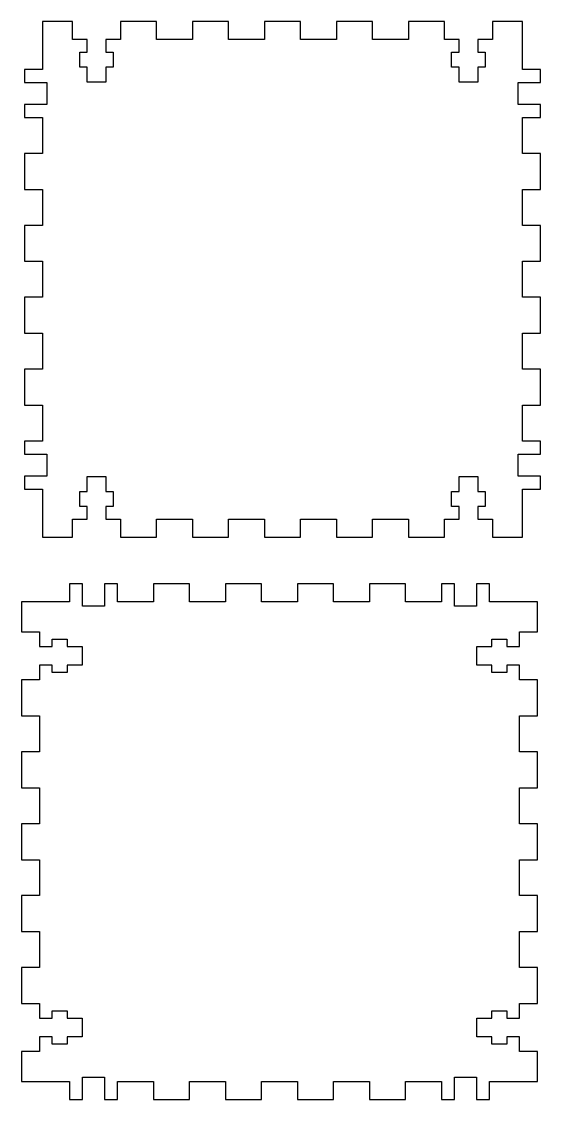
# Model space of a CAD drawing. Header units: centimetres. Extents: x -8.5 to 10.2, y -14 to 13.6.
# Drawn here: x -8.46 to 0.19, y -14.01 to 3.97 of the extents above; entities that cross this region are included whole.
import ezdxf

# ---------------------------------------------------------------- set-up
doc = ezdxf.new("R2010")
doc.units = ezdxf.units.CM
doc.header["$MEASUREMENT"] = 0
doc.layers.add('layer 1', color=7, linetype='Continuous')

msp = doc.modelspace()

# ---------------------------------------------------------------- linework, layer by layer
at = {"layer": 'layer 1', "color": 7, "lineweight": 25}
for points in [[(-8.1124, 3.97471), (-8.1124, 3.97471), (-7.6124, 3.97471), (-7.6124, 3.97471), (-7.6124, 3.97471), (-7.6124, 3.97471), (-7.6124, 3.67471), (-7.6124, 3.67471), (-7.6124, 3.67471), (-7.6124, 3.67471), (-7.3674, 3.67471), (-7.3674, 3.67471), (-7.3674, 3.67471), (-7.3674, 3.67471), (-7.3674, 3.46471), (-7.3674, 3.46471), (-7.3674, 3.46471), (-7.3674, 3.46471), (-7.4924, 3.46471), (-7.4924, 3.46471), (-7.4924, 3.46471), (-7.4924, 3.46471), (-7.4924, 3.21471), (-7.4924, 3.21471), (-7.4924, 3.21471), (-7.4924, 3.21471), (-7.3674, 3.21471), (-7.3674, 3.21471), (-7.3674, 3.21471), (-7.3674, 3.21471), (-7.3674, 2.96471), (-7.3674, 2.96471), (-7.3674, 2.96471), (-7.3674, 2.96471), (-7.0574, 2.96471), (-7.0574, 2.96471), (-7.0574, 2.96471), (-7.0574, 2.96471), (-7.0574, 3.21471), (-7.0574, 3.21471), (-7.0574, 3.21471), (-7.0574, 3.21471), (-6.9324, 3.21471), (-6.9324, 3.21471), (-6.9324, 3.21471), (-6.9324, 3.21471), (-6.9324, 3.46471), (-6.9324, 3.46471), (-6.9324, 3.46471), (-6.9324, 3.46471), (-7.0574, 3.46471), (-7.0574, 3.46471), (-7.0574, 3.46471), (-7.0574, 3.46471), (-7.0574, 3.67471), (-7.0574, 3.67471), (-7.0574, 3.67471), (-7.0574, 3.67471), (-6.8124, 3.67471), (-6.8124, 3.67471), (-6.8124, 3.67471), (-6.8124, 3.67471), (-6.8124, 3.97471), (-6.8124, 3.97471), (-6.8124, 3.97471), (-6.8124, 3.97471), (-6.2124, 3.97471), (-6.2124, 3.97471), (-6.2124, 3.97471), (-6.2124, 3.97471), (-6.2124, 3.67471), (-6.2124, 3.67471), (-6.2124, 3.67471), (-6.2124, 3.67471), (-5.6124, 3.67471), (-5.6124, 3.67471), (-5.6124, 3.67471), (-5.6124, 3.67471), (-5.6124, 3.97471), (-5.6124, 3.97471), (-5.6124, 3.97471), (-5.6124, 3.97471), (-5.0124, 3.97471), (-5.0124, 3.97471), (-5.0124, 3.97471), (-5.0124, 3.97471), (-5.0124, 3.67471), (-5.0124, 3.67471), (-5.0124, 3.67471), (-5.0124, 3.67471), (-4.4124, 3.67471), (-4.4124, 3.67471), (-4.4124, 3.67471), (-4.4124, 3.67471), (-4.4124, 3.97471), (-4.4124, 3.97471), (-4.4124, 3.97471), (-4.4124, 3.97471), (-3.8124, 3.97471), (-3.8124, 3.97471), (-3.8124, 3.97471), (-3.8124, 3.97471), (-3.8124, 3.67471), (-3.8124, 3.67471), (-3.8124, 3.67471), (-3.8124, 3.67471), (-3.2124, 3.67471), (-3.2124, 3.67471), (-3.2124, 3.67471), (-3.2124, 3.67471), (-3.2124, 3.97471), (-3.2124, 3.97471), (-3.2124, 3.97471), (-3.2124, 3.97471), (-2.6124, 3.97471), (-2.6124, 3.97471), (-2.6124, 3.97471), (-2.6124, 3.97471), (-2.6124, 3.67471), (-2.6124, 3.67471), (-2.6124, 3.67471), (-2.6124, 3.67471), (-2.0124, 3.67471), (-2.0124, 3.67471), (-2.0124, 3.67471), (-2.0124, 3.67471), (-2.0124, 3.97471), (-2.0124, 3.97471), (-2.0124, 3.97471), (-2.0124, 3.97471), (-1.4124, 3.97471), (-1.4124, 3.97471), (-1.4124, 3.97471), (-1.4124, 3.97471), (-1.4124, 3.67471), (-1.4124, 3.67471), (-1.4124, 3.67471), (-1.4124, 3.67471), (-1.1674, 3.67471), (-1.1674, 3.67471), (-1.1674, 3.67471), (-1.1674, 3.67471), (-1.1674, 3.46471), (-1.1674, 3.46471), (-1.1674, 3.46471), (-1.1674, 3.46471), (-1.2924, 3.46471), (-1.2924, 3.46471), (-1.2924, 3.46471), (-1.2924, 3.46471), (-1.2924, 3.21471), (-1.2924, 3.21471), (-1.2924, 3.21471), (-1.2924, 3.21471), (-1.1674, 3.21471), (-1.1674, 3.21471), (-1.1674, 3.21471), (-1.1674, 3.21471), (-1.1674, 2.96471), (-1.1674, 2.96471), (-1.1674, 2.96471), (-1.1674, 2.96471), (-0.8574, 2.96471), (-0.8574, 2.96471), (-0.8574, 2.96471), (-0.8574, 2.96471), (-0.8574, 3.21471), (-0.8574, 3.21471), (-0.8574, 3.21471), (-0.8574, 3.21471), (-0.7324, 3.21471), (-0.7324, 3.21471), (-0.7324, 3.21471), (-0.7324, 3.21471), (-0.7324, 3.46471), (-0.7324, 3.46471), (-0.7324, 3.46471), (-0.7324, 3.46471), (-0.8574, 3.46471), (-0.8574, 3.46471), (-0.8574, 3.46471), (-0.8574, 3.46471), (-0.8574, 3.67471), (-0.8574, 3.67471), (-0.8574, 3.67471), (-0.8574, 3.67471), (-0.6124, 3.67471), (-0.6124, 3.67471), (-0.6124, 3.67471), (-0.6124, 3.67471), (-0.6124, 3.97471), (-0.6124, 3.97471), (-0.6124, 3.97471), (-0.6124, 3.97471), (-0.1124, 3.97471), (-0.1124, 3.97471), (-0.1124, 3.97471), (-0.1124, 3.97471), (-0.1124, 3.17471), (-0.1124, 3.17471), (-0.1124, 3.17471), (-0.1124, 3.17471), (0.1876, 3.17471), (0.1876, 3.17471), (0.1876, 3.17471), (0.1876, 3.17471), (0.1876, 2.95971), (0.1876, 2.95971), (0.1876, 2.95971), (0.1876, 2.95971), (-0.1824, 2.95971), (-0.1824, 2.95971), (-0.1824, 2.95971), (-0.1824, 2.95971), (-0.1824, 2.58971), (-0.1824, 2.58971), (-0.1824, 2.58971), (-0.1824, 2.58971), (0.1876, 2.58971), (0.1876, 2.58971), (0.1876, 2.58971), (0.1876, 2.58971), (0.1876, 2.37471), (0.1876, 2.37471), (0.1876, 2.37471), (0.1876, 2.37471), (-0.1124, 2.37471), (-0.1124, 2.37471), (-0.1124, 2.37471), (-0.1124, 2.37471), (-0.1124, 1.77471), (-0.1124, 1.77471), (-0.1124, 1.77471), (-0.1124, 1.77471), (0.1876, 1.77471), (0.1876, 1.77471), (0.1876, 1.77471), (0.1876, 1.77471), (0.1876, 1.17471), (0.1876, 1.17471), (0.1876, 1.17471), (0.1876, 1.17471), (-0.1124, 1.17471), (-0.1124, 1.17471), (-0.1124, 1.17471), (-0.1124, 1.17471), (-0.1124, 0.57471), (-0.1124, 0.57471), (-0.1124, 0.57471), (-0.1124, 0.57471), (0.1876, 0.57471), (0.1876, 0.57471), (0.1876, 0.57471), (0.1876, 0.57471), (0.1876, -0.02529), (0.1876, -0.02529), (0.1876, -0.02529), (0.1876, -0.02529), (-0.1124, -0.02529), (-0.1124, -0.02529), (-0.1124, -0.02529), (-0.1124, -0.02529), (-0.1124, -0.62529), (-0.1124, -0.62529), (-0.1124, -0.62529), (-0.1124, -0.62529), (0.1876, -0.62529), (0.1876, -0.62529), (0.1876, -0.62529), (0.1876, -0.62529), (0.1876, -1.22529), (0.1876, -1.22529), (0.1876, -1.22529), (0.1876, -1.22529), (-0.1124, -1.22529), (-0.1124, -1.22529), (-0.1124, -1.22529), (-0.1124, -1.22529), (-0.1124, -1.82529), (-0.1124, -1.82529), (-0.1124, -1.82529), (-0.1124, -1.82529), (0.1876, -1.82529), (0.1876, -1.82529), (0.1876, -1.82529), (0.1876, -1.82529), (0.1876, -2.42529), (0.1876, -2.42529), (0.1876, -2.42529), (0.1876, -2.42529), (-0.1124, -2.42529), (-0.1124, -2.42529), (-0.1124, -2.42529), (-0.1124, -2.42529), (-0.1124, -3.02529), (-0.1124, -3.02529), (-0.1124, -3.02529), (-0.1124, -3.02529), (0.1876, -3.02529), (0.1876, -3.02529), (0.1876, -3.02529), (0.1876, -3.02529), (0.1876, -3.24029), (0.1876, -3.24029), (0.1876, -3.24029), (0.1876, -3.24029), (-0.1824, -3.24029), (-0.1824, -3.24029), (-0.1824, -3.24029), (-0.1824, -3.24029), (-0.1824, -3.61029), (-0.1824, -3.61029), (-0.1824, -3.61029), (-0.1824, -3.61029), (0.1876, -3.61029), (0.1876, -3.61029), (0.1876, -3.61029), (0.1876, -3.61029), (0.1876, -3.82529), (0.1876, -3.82529), (0.1876, -3.82529), (0.1876, -3.82529), (-0.1124, -3.82529), (-0.1124, -3.82529), (-0.1124, -3.82529), (-0.1124, -3.82529), (-0.1124, -4.62529), (-0.1124, -4.62529), (-0.1124, -4.62529), (-0.1124, -4.62529), (-0.6124, -4.62529), (-0.6124, -4.62529), (-0.6124, -4.62529), (-0.6124, -4.62529), (-0.6124, -4.32529), (-0.6124, -4.32529), (-0.6124, -4.32529), (-0.6124, -4.32529), (-0.8574, -4.32529), (-0.8574, -4.32529), (-0.8574, -4.32529), (-0.8574, -4.32529), (-0.8574, -4.11529), (-0.8574, -4.11529), (-0.8574, -4.11529), (-0.8574, -4.11529), (-0.7324, -4.11529), (-0.7324, -4.11529), (-0.7324, -4.11529), (-0.7324, -4.11529), (-0.7324, -3.86529), (-0.7324, -3.86529), (-0.7324, -3.86529), (-0.7324, -3.86529), (-0.8574, -3.86529), (-0.8574, -3.86529), (-0.8574, -3.86529), (-0.8574, -3.86529), (-0.8574, -3.61529), (-0.8574, -3.61529), (-0.8574, -3.61529), (-0.8574, -3.61529), (-1.1674, -3.61529), (-1.1674, -3.61529), (-1.1674, -3.61529), (-1.1674, -3.61529), (-1.1674, -3.86529), (-1.1674, -3.86529), (-1.1674, -3.86529), (-1.1674, -3.86529), (-1.2924, -3.86529), (-1.2924, -3.86529), (-1.2924, -3.86529), (-1.2924, -3.86529), (-1.2924, -4.11529), (-1.2924, -4.11529), (-1.2924, -4.11529), (-1.2924, -4.11529), (-1.1674, -4.11529), (-1.1674, -4.11529), (-1.1674, -4.11529), (-1.1674, -4.11529), (-1.1674, -4.32529), (-1.1674, -4.32529), (-1.1674, -4.32529), (-1.1674, -4.32529), (-1.4124, -4.32529), (-1.4124, -4.32529), (-1.4124, -4.32529), (-1.4124, -4.32529), (-1.4124, -4.62529), (-1.4124, -4.62529), (-1.4124, -4.62529), (-1.4124, -4.62529), (-2.0124, -4.62529), (-2.0124, -4.62529), (-2.0124, -4.62529), (-2.0124, -4.62529), (-2.0124, -4.32529), (-2.0124, -4.32529), (-2.0124, -4.32529), (-2.0124, -4.32529), (-2.6124, -4.32529), (-2.6124, -4.32529), (-2.6124, -4.32529), (-2.6124, -4.32529), (-2.6124, -4.62529), (-2.6124, -4.62529), (-2.6124, -4.62529), (-2.6124, -4.62529), (-3.2124, -4.62529), (-3.2124, -4.62529), (-3.2124, -4.62529), (-3.2124, -4.62529), (-3.2124, -4.32529), (-3.2124, -4.32529), (-3.2124, -4.32529), (-3.2124, -4.32529), (-3.8124, -4.32529), (-3.8124, -4.32529), (-3.8124, -4.32529), (-3.8124, -4.32529), (-3.8124, -4.62529), (-3.8124, -4.62529), (-3.8124, -4.62529), (-3.8124, -4.62529), (-4.4124, -4.62529), (-4.4124, -4.62529), (-4.4124, -4.62529), (-4.4124, -4.62529), (-4.4124, -4.32529), (-4.4124, -4.32529), (-4.4124, -4.32529), (-4.4124, -4.32529), (-5.0124, -4.32529), (-5.0124, -4.32529), (-5.0124, -4.32529), (-5.0124, -4.32529), (-5.0124, -4.62529), (-5.0124, -4.62529), (-5.0124, -4.62529), (-5.0124, -4.62529), (-5.6124, -4.62529), (-5.6124, -4.62529), (-5.6124, -4.62529), (-5.6124, -4.62529), (-5.6124, -4.32529), (-5.6124, -4.32529), (-5.6124, -4.32529), (-5.6124, -4.32529), (-6.2124, -4.32529), (-6.2124, -4.32529), (-6.2124, -4.32529), (-6.2124, -4.32529), (-6.2124, -4.62529), (-6.2124, -4.62529), (-6.2124, -4.62529), (-6.2124, -4.62529), (-6.8124, -4.62529), (-6.8124, -4.62529), (-6.8124, -4.62529), (-6.8124, -4.62529), (-6.8124, -4.32529), (-6.8124, -4.32529), (-6.8124, -4.32529), (-6.8124, -4.32529), (-7.0574, -4.32529), (-7.0574, -4.32529), (-7.0574, -4.32529), (-7.0574, -4.32529), (-7.0574, -4.11529), (-7.0574, -4.11529), (-7.0574, -4.11529), (-7.0574, -4.11529), (-6.9324, -4.11529), (-6.9324, -4.11529), (-6.9324, -4.11529), (-6.9324, -4.11529), (-6.9324, -3.86529), (-6.9324, -3.86529), (-6.9324, -3.86529), (-6.9324, -3.86529), (-7.0574, -3.86529), (-7.0574, -3.86529), (-7.0574, -3.86529), (-7.0574, -3.86529), (-7.0574, -3.61529), (-7.0574, -3.61529), (-7.0574, -3.61529), (-7.0574, -3.61529), (-7.3674, -3.61529), (-7.3674, -3.61529), (-7.3674, -3.61529), (-7.3674, -3.61529), (-7.3674, -3.86529), (-7.3674, -3.86529), (-7.3674, -3.86529), (-7.3674, -3.86529), (-7.4924, -3.86529), (-7.4924, -3.86529), (-7.4924, -3.86529), (-7.4924, -3.86529), (-7.4924, -4.11529), (-7.4924, -4.11529), (-7.4924, -4.11529), (-7.4924, -4.11529), (-7.3674, -4.11529), (-7.3674, -4.11529), (-7.3674, -4.11529), (-7.3674, -4.11529), (-7.3674, -4.32529), (-7.3674, -4.32529), (-7.3674, -4.32529), (-7.3674, -4.32529), (-7.6124, -4.32529), (-7.6124, -4.32529), (-7.6124, -4.32529), (-7.6124, -4.32529), (-7.6124, -4.62529), (-7.6124, -4.62529), (-7.6124, -4.62529), (-7.6124, -4.62529), (-8.1124, -4.62529), (-8.1124, -4.62529), (-8.1124, -4.62529), (-8.1124, -4.62529), (-8.1124, -3.82529), (-8.1124, -3.82529), (-8.1124, -3.82529), (-8.1124, -3.82529), (-8.4124, -3.82529), (-8.4124, -3.82529), (-8.4124, -3.82529), (-8.4124, -3.82529), (-8.4124, -3.61029), (-8.4124, -3.61029), (-8.4124, -3.61029), (-8.4124, -3.61029), (-8.0424, -3.61029), (-8.0424, -3.61029), (-8.0424, -3.61029), (-8.0424, -3.61029), (-8.0424, -3.24029), (-8.0424, -3.24029), (-8.0424, -3.24029), (-8.0424, -3.24029), (-8.4124, -3.24029), (-8.4124, -3.24029), (-8.4124, -3.24029), (-8.4124, -3.24029), (-8.4124, -3.02529), (-8.4124, -3.02529), (-8.4124, -3.02529), (-8.4124, -3.02529), (-8.1124, -3.02529), (-8.1124, -3.02529), (-8.1124, -3.02529), (-8.1124, -3.02529), (-8.1124, -2.42529), (-8.1124, -2.42529), (-8.1124, -2.42529), (-8.1124, -2.42529), (-8.4124, -2.42529), (-8.4124, -2.42529), (-8.4124, -2.42529), (-8.4124, -2.42529), (-8.4124, -1.82529), (-8.4124, -1.82529), (-8.4124, -1.82529), (-8.4124, -1.82529), (-8.1124, -1.82529), (-8.1124, -1.82529), (-8.1124, -1.82529), (-8.1124, -1.82529), (-8.1124, -1.22529), (-8.1124, -1.22529), (-8.1124, -1.22529), (-8.1124, -1.22529), (-8.4124, -1.22529), (-8.4124, -1.22529), (-8.4124, -1.22529), (-8.4124, -1.22529), (-8.4124, -0.62529), (-8.4124, -0.62529), (-8.4124, -0.62529), (-8.4124, -0.62529), (-8.1124, -0.62529), (-8.1124, -0.62529), (-8.1124, -0.62529), (-8.1124, -0.62529), (-8.1124, -0.02529), (-8.1124, -0.02529), (-8.1124, -0.02529), (-8.1124, -0.02529), (-8.4124, -0.02529), (-8.4124, -0.02529), (-8.4124, -0.02529), (-8.4124, -0.02529), (-8.4124, 0.57471), (-8.4124, 0.57471), (-8.4124, 0.57471), (-8.4124, 0.57471), (-8.1124, 0.57471), (-8.1124, 0.57471), (-8.1124, 0.57471), (-8.1124, 0.57471), (-8.1124, 1.17471), (-8.1124, 1.17471), (-8.1124, 1.17471), (-8.1124, 1.17471), (-8.4124, 1.17471), (-8.4124, 1.17471), (-8.4124, 1.17471), (-8.4124, 1.17471), (-8.4124, 1.77471), (-8.4124, 1.77471), (-8.4124, 1.77471), (-8.4124, 1.77471), (-8.1124, 1.77471), (-8.1124, 1.77471), (-8.1124, 1.77471), (-8.1124, 1.77471), (-8.1124, 2.37471), (-8.1124, 2.37471), (-8.1124, 2.37471), (-8.1124, 2.37471), (-8.4124, 2.37471), (-8.4124, 2.37471), (-8.4124, 2.37471), (-8.4124, 2.37471), (-8.4124, 2.58971), (-8.4124, 2.58971), (-8.4124, 2.58971), (-8.4124, 2.58971), (-8.0424, 2.58971), (-8.0424, 2.58971), (-8.0424, 2.58971), (-8.0424, 2.58971), (-8.0424, 2.95971), (-8.0424, 2.95971), (-8.0424, 2.95971), (-8.0424, 2.95971), (-8.4124, 2.95971), (-8.4124, 2.95971), (-8.4124, 2.95971), (-8.4124, 2.95971), (-8.4124, 3.17471), (-8.4124, 3.17471), (-8.4124, 3.17471), (-8.4124, 3.17471), (-8.1124, 3.17471), (-8.1124, 3.17471), (-8.1124, 3.17471), (-8.1124, 3.17471), (-8.1124, 3.97471), (-8.1124, 3.97471)], [(-8.4615, -5.7069), (-8.4615, -5.7069), (-7.6615, -5.7069), (-7.6615, -5.7069), (-7.6615, -5.7069), (-7.6615, -5.7069), (-7.6615, -5.4069), (-7.6615, -5.4069), (-7.6615, -5.4069), (-7.6615, -5.4069), (-7.4465, -5.4069), (-7.4465, -5.4069), (-7.4465, -5.4069), (-7.4465, -5.4069), (-7.4465, -5.7769), (-7.4465, -5.7769), (-7.4465, -5.7769), (-7.4465, -5.7769), (-7.0765, -5.7769), (-7.0765, -5.7769), (-7.0765, -5.7769), (-7.0765, -5.7769), (-7.0765, -5.4069), (-7.0765, -5.4069), (-7.0765, -5.4069), (-7.0765, -5.4069), (-6.8615, -5.4069), (-6.8615, -5.4069), (-6.8615, -5.4069), (-6.8615, -5.4069), (-6.8615, -5.7069), (-6.8615, -5.7069), (-6.8615, -5.7069), (-6.8615, -5.7069), (-6.2615, -5.7069), (-6.2615, -5.7069), (-6.2615, -5.7069), (-6.2615, -5.7069), (-6.2615, -5.4069), (-6.2615, -5.4069), (-6.2615, -5.4069), (-6.2615, -5.4069), (-5.6615, -5.4069), (-5.6615, -5.4069), (-5.6615, -5.4069), (-5.6615, -5.4069), (-5.6615, -5.7069), (-5.6615, -5.7069), (-5.6615, -5.7069), (-5.6615, -5.7069), (-5.0615, -5.7069), (-5.0615, -5.7069), (-5.0615, -5.7069), (-5.0615, -5.7069), (-5.0615, -5.4069), (-5.0615, -5.4069), (-5.0615, -5.4069), (-5.0615, -5.4069), (-4.4615, -5.4069), (-4.4615, -5.4069), (-4.4615, -5.4069), (-4.4615, -5.4069), (-4.4615, -5.7069), (-4.4615, -5.7069), (-4.4615, -5.7069), (-4.4615, -5.7069), (-3.8615, -5.7069), (-3.8615, -5.7069), (-3.8615, -5.7069), (-3.8615, -5.7069), (-3.8615, -5.4069), (-3.8615, -5.4069), (-3.8615, -5.4069), (-3.8615, -5.4069), (-3.2615, -5.4069), (-3.2615, -5.4069), (-3.2615, -5.4069), (-3.2615, -5.4069), (-3.2615, -5.7069), (-3.2615, -5.7069), (-3.2615, -5.7069), (-3.2615, -5.7069), (-2.6615, -5.7069), (-2.6615, -5.7069), (-2.6615, -5.7069), (-2.6615, -5.7069), (-2.6615, -5.4069), (-2.6615, -5.4069), (-2.6615, -5.4069), (-2.6615, -5.4069), (-2.0615, -5.4069), (-2.0615, -5.4069), (-2.0615, -5.4069), (-2.0615, -5.4069), (-2.0615, -5.7069), (-2.0615, -5.7069), (-2.0615, -5.7069), (-2.0615, -5.7069), (-1.4615, -5.7069), (-1.4615, -5.7069), (-1.4615, -5.7069), (-1.4615, -5.7069), (-1.4615, -5.4069), (-1.4615, -5.4069), (-1.4615, -5.4069), (-1.4615, -5.4069), (-1.2465, -5.4069), (-1.2465, -5.4069), (-1.2465, -5.4069), (-1.2465, -5.4069), (-1.2465, -5.7769), (-1.2465, -5.7769), (-1.2465, -5.7769), (-1.2465, -5.7769), (-0.8765, -5.7769), (-0.8765, -5.7769), (-0.8765, -5.7769), (-0.8765, -5.7769), (-0.8765, -5.4069), (-0.8765, -5.4069), (-0.8765, -5.4069), (-0.8765, -5.4069), (-0.6615, -5.4069), (-0.6615, -5.4069), (-0.6615, -5.4069), (-0.6615, -5.4069), (-0.6615, -5.7069), (-0.6615, -5.7069), (-0.6615, -5.7069), (-0.6615, -5.7069), (0.1385, -5.7069), (0.1385, -5.7069), (0.1385, -5.7069), (0.1385, -5.7069), (0.1385, -6.2069), (0.1385, -6.2069), (0.1385, -6.2069), (0.1385, -6.2069), (-0.1615, -6.2069), (-0.1615, -6.2069), (-0.1615, -6.2069), (-0.1615, -6.2069), (-0.1615, -6.4519), (-0.1615, -6.4519), (-0.1615, -6.4519), (-0.1615, -6.4519), (-0.3715, -6.4519), (-0.3715, -6.4519), (-0.3715, -6.4519), (-0.3715, -6.4519), (-0.3715, -6.3269), (-0.3715, -6.3269), (-0.3715, -6.3269), (-0.3715, -6.3269), (-0.6215, -6.3269), (-0.6215, -6.3269), (-0.6215, -6.3269), (-0.6215, -6.3269), (-0.6215, -6.4519), (-0.6215, -6.4519), (-0.6215, -6.4519), (-0.6215, -6.4519), (-0.8715, -6.4519), (-0.8715, -6.4519), (-0.8715, -6.4519), (-0.8715, -6.4519), (-0.8715, -6.7619), (-0.8715, -6.7619), (-0.8715, -6.7619), (-0.8715, -6.7619), (-0.6215, -6.7619), (-0.6215, -6.7619), (-0.6215, -6.7619), (-0.6215, -6.7619), (-0.6215, -6.8869), (-0.6215, -6.8869), (-0.6215, -6.8869), (-0.6215, -6.8869), (-0.3715, -6.8869), (-0.3715, -6.8869), (-0.3715, -6.8869), (-0.3715, -6.8869), (-0.3715, -6.7619), (-0.3715, -6.7619), (-0.3715, -6.7619), (-0.3715, -6.7619), (-0.1615, -6.7619), (-0.1615, -6.7619), (-0.1615, -6.7619), (-0.1615, -6.7619), (-0.1615, -7.0069), (-0.1615, -7.0069), (-0.1615, -7.0069), (-0.1615, -7.0069), (0.1385, -7.0069), (0.1385, -7.0069), (0.1385, -7.0069), (0.1385, -7.0069), (0.1385, -7.6069), (0.1385, -7.6069), (0.1385, -7.6069), (0.1385, -7.6069), (-0.1615, -7.6069), (-0.1615, -7.6069), (-0.1615, -7.6069), (-0.1615, -7.6069), (-0.1615, -8.2069), (-0.1615, -8.2069), (-0.1615, -8.2069), (-0.1615, -8.2069), (0.1385, -8.2069), (0.1385, -8.2069), (0.1385, -8.2069), (0.1385, -8.2069), (0.1385, -8.8069), (0.1385, -8.8069), (0.1385, -8.8069), (0.1385, -8.8069), (-0.1615, -8.8069), (-0.1615, -8.8069), (-0.1615, -8.8069), (-0.1615, -8.8069), (-0.1615, -9.4069), (-0.1615, -9.4069), (-0.1615, -9.4069), (-0.1615, -9.4069), (0.1385, -9.4069), (0.1385, -9.4069), (0.1385, -9.4069), (0.1385, -9.4069), (0.1385, -10.0069), (0.1385, -10.0069), (0.1385, -10.0069), (0.1385, -10.0069), (-0.1615, -10.0069), (-0.1615, -10.0069), (-0.1615, -10.0069), (-0.1615, -10.0069), (-0.1615, -10.6069), (-0.1615, -10.6069), (-0.1615, -10.6069), (-0.1615, -10.6069), (0.1385, -10.6069), (0.1385, -10.6069), (0.1385, -10.6069), (0.1385, -10.6069), (0.1385, -11.2069), (0.1385, -11.2069), (0.1385, -11.2069), (0.1385, -11.2069), (-0.1615, -11.2069), (-0.1615, -11.2069), (-0.1615, -11.2069), (-0.1615, -11.2069), (-0.1615, -11.8069), (-0.1615, -11.8069), (-0.1615, -11.8069), (-0.1615, -11.8069), (0.1385, -11.8069), (0.1385, -11.8069), (0.1385, -11.8069), (0.1385, -11.8069), (0.1385, -12.4069), (0.1385, -12.4069), (0.1385, -12.4069), (0.1385, -12.4069), (-0.1615, -12.4069), (-0.1615, -12.4069), (-0.1615, -12.4069), (-0.1615, -12.4069), (-0.1615, -12.6519), (-0.1615, -12.6519), (-0.1615, -12.6519), (-0.1615, -12.6519), (-0.3715, -12.6519), (-0.3715, -12.6519), (-0.3715, -12.6519), (-0.3715, -12.6519), (-0.3715, -12.5269), (-0.3715, -12.5269), (-0.3715, -12.5269), (-0.3715, -12.5269), (-0.6215, -12.5269), (-0.6215, -12.5269), (-0.6215, -12.5269), (-0.6215, -12.5269), (-0.6215, -12.6519), (-0.6215, -12.6519), (-0.6215, -12.6519), (-0.6215, -12.6519), (-0.8715, -12.6519), (-0.8715, -12.6519), (-0.8715, -12.6519), (-0.8715, -12.6519), (-0.8715, -12.9619), (-0.8715, -12.9619), (-0.8715, -12.9619), (-0.8715, -12.9619), (-0.6215, -12.9619), (-0.6215, -12.9619), (-0.6215, -12.9619), (-0.6215, -12.9619), (-0.6215, -13.0869), (-0.6215, -13.0869), (-0.6215, -13.0869), (-0.6215, -13.0869), (-0.3715, -13.0869), (-0.3715, -13.0869), (-0.3715, -13.0869), (-0.3715, -13.0869), (-0.3715, -12.9619), (-0.3715, -12.9619), (-0.3715, -12.9619), (-0.3715, -12.9619), (-0.1615, -12.9619), (-0.1615, -12.9619), (-0.1615, -12.9619), (-0.1615, -12.9619), (-0.1615, -13.2069), (-0.1615, -13.2069), (-0.1615, -13.2069), (-0.1615, -13.2069), (0.1385, -13.2069), (0.1385, -13.2069), (0.1385, -13.2069), (0.1385, -13.2069), (0.1385, -13.7069), (0.1385, -13.7069), (0.1385, -13.7069), (0.1385, -13.7069), (-0.6615, -13.7069), (-0.6615, -13.7069), (-0.6615, -13.7069), (-0.6615, -13.7069), (-0.6615, -14.0069), (-0.6615, -14.0069), (-0.6615, -14.0069), (-0.6615, -14.0069), (-0.8765, -14.0069), (-0.8765, -14.0069), (-0.8765, -14.0069), (-0.8765, -14.0069), (-0.8765, -13.6369), (-0.8765, -13.6369), (-0.8765, -13.6369), (-0.8765, -13.6369), (-1.2465, -13.6369), (-1.2465, -13.6369), (-1.2465, -13.6369), (-1.2465, -13.6369), (-1.2465, -14.0069), (-1.2465, -14.0069), (-1.2465, -14.0069), (-1.2465, -14.0069), (-1.4615, -14.0069), (-1.4615, -14.0069), (-1.4615, -14.0069), (-1.4615, -14.0069), (-1.4615, -13.7069), (-1.4615, -13.7069), (-1.4615, -13.7069), (-1.4615, -13.7069), (-2.0615, -13.7069), (-2.0615, -13.7069), (-2.0615, -13.7069), (-2.0615, -13.7069), (-2.0615, -14.0069), (-2.0615, -14.0069), (-2.0615, -14.0069), (-2.0615, -14.0069), (-2.6615, -14.0069), (-2.6615, -14.0069), (-2.6615, -14.0069), (-2.6615, -14.0069), (-2.6615, -13.7069), (-2.6615, -13.7069), (-2.6615, -13.7069), (-2.6615, -13.7069), (-3.2615, -13.7069), (-3.2615, -13.7069), (-3.2615, -13.7069), (-3.2615, -13.7069), (-3.2615, -14.0069), (-3.2615, -14.0069), (-3.2615, -14.0069), (-3.2615, -14.0069), (-3.8615, -14.0069), (-3.8615, -14.0069), (-3.8615, -14.0069), (-3.8615, -14.0069), (-3.8615, -13.7069), (-3.8615, -13.7069), (-3.8615, -13.7069), (-3.8615, -13.7069), (-4.4615, -13.7069), (-4.4615, -13.7069), (-4.4615, -13.7069), (-4.4615, -13.7069), (-4.4615, -14.0069), (-4.4615, -14.0069), (-4.4615, -14.0069), (-4.4615, -14.0069), (-5.0615, -14.0069), (-5.0615, -14.0069), (-5.0615, -14.0069), (-5.0615, -14.0069), (-5.0615, -13.7069), (-5.0615, -13.7069), (-5.0615, -13.7069), (-5.0615, -13.7069), (-5.6615, -13.7069), (-5.6615, -13.7069), (-5.6615, -13.7069), (-5.6615, -13.7069), (-5.6615, -14.0069), (-5.6615, -14.0069), (-5.6615, -14.0069), (-5.6615, -14.0069), (-6.2615, -14.0069), (-6.2615, -14.0069), (-6.2615, -14.0069), (-6.2615, -14.0069), (-6.2615, -13.7069), (-6.2615, -13.7069), (-6.2615, -13.7069), (-6.2615, -13.7069), (-6.8615, -13.7069), (-6.8615, -13.7069), (-6.8615, -13.7069), (-6.8615, -13.7069), (-6.8615, -14.0069), (-6.8615, -14.0069), (-6.8615, -14.0069), (-6.8615, -14.0069), (-7.0765, -14.0069), (-7.0765, -14.0069), (-7.0765, -14.0069), (-7.0765, -14.0069), (-7.0765, -13.6369), (-7.0765, -13.6369), (-7.0765, -13.6369), (-7.0765, -13.6369), (-7.4465, -13.6369), (-7.4465, -13.6369), (-7.4465, -13.6369), (-7.4465, -13.6369), (-7.4465, -14.0069), (-7.4465, -14.0069), (-7.4465, -14.0069), (-7.4465, -14.0069), (-7.6615, -14.0069), (-7.6615, -14.0069), (-7.6615, -14.0069), (-7.6615, -14.0069), (-7.6615, -13.7069), (-7.6615, -13.7069), (-7.6615, -13.7069), (-7.6615, -13.7069), (-8.4615, -13.7069), (-8.4615, -13.7069), (-8.4615, -13.7069), (-8.4615, -13.7069), (-8.4615, -13.2069), (-8.4615, -13.2069), (-8.4615, -13.2069), (-8.4615, -13.2069), (-8.1615, -13.2069), (-8.1615, -13.2069), (-8.1615, -13.2069), (-8.1615, -13.2069), (-8.1615, -12.9619), (-8.1615, -12.9619), (-8.1615, -12.9619), (-8.1615, -12.9619), (-7.9515, -12.9619), (-7.9515, -12.9619), (-7.9515, -12.9619), (-7.9515, -12.9619), (-7.9515, -13.0869), (-7.9515, -13.0869), (-7.9515, -13.0869), (-7.9515, -13.0869), (-7.7015, -13.0869), (-7.7015, -13.0869), (-7.7015, -13.0869), (-7.7015, -13.0869), (-7.7015, -12.9619), (-7.7015, -12.9619), (-7.7015, -12.9619), (-7.7015, -12.9619), (-7.4515, -12.9619), (-7.4515, -12.9619), (-7.4515, -12.9619), (-7.4515, -12.9619), (-7.4515, -12.6519), (-7.4515, -12.6519), (-7.4515, -12.6519), (-7.4515, -12.6519), (-7.7015, -12.6519), (-7.7015, -12.6519), (-7.7015, -12.6519), (-7.7015, -12.6519), (-7.7015, -12.5269), (-7.7015, -12.5269), (-7.7015, -12.5269), (-7.7015, -12.5269), (-7.9515, -12.5269), (-7.9515, -12.5269), (-7.9515, -12.5269), (-7.9515, -12.5269), (-7.9515, -12.6519), (-7.9515, -12.6519), (-7.9515, -12.6519), (-7.9515, -12.6519), (-8.1615, -12.6519), (-8.1615, -12.6519), (-8.1615, -12.6519), (-8.1615, -12.6519), (-8.1615, -12.4069), (-8.1615, -12.4069), (-8.1615, -12.4069), (-8.1615, -12.4069), (-8.4615, -12.4069), (-8.4615, -12.4069), (-8.4615, -12.4069), (-8.4615, -12.4069), (-8.4615, -11.8069), (-8.4615, -11.8069), (-8.4615, -11.8069), (-8.4615, -11.8069), (-8.1615, -11.8069), (-8.1615, -11.8069), (-8.1615, -11.8069), (-8.1615, -11.8069), (-8.1615, -11.2069), (-8.1615, -11.2069), (-8.1615, -11.2069), (-8.1615, -11.2069), (-8.4615, -11.2069), (-8.4615, -11.2069), (-8.4615, -11.2069), (-8.4615, -11.2069), (-8.4615, -10.6069), (-8.4615, -10.6069), (-8.4615, -10.6069), (-8.4615, -10.6069), (-8.1615, -10.6069), (-8.1615, -10.6069), (-8.1615, -10.6069), (-8.1615, -10.6069), (-8.1615, -10.0069), (-8.1615, -10.0069), (-8.1615, -10.0069), (-8.1615, -10.0069), (-8.4615, -10.0069), (-8.4615, -10.0069), (-8.4615, -10.0069), (-8.4615, -10.0069), (-8.4615, -9.4069), (-8.4615, -9.4069), (-8.4615, -9.4069), (-8.4615, -9.4069), (-8.1615, -9.4069), (-8.1615, -9.4069), (-8.1615, -9.4069), (-8.1615, -9.4069), (-8.1615, -8.8069), (-8.1615, -8.8069), (-8.1615, -8.8069), (-8.1615, -8.8069), (-8.4615, -8.8069), (-8.4615, -8.8069), (-8.4615, -8.8069), (-8.4615, -8.8069), (-8.4615, -8.2069), (-8.4615, -8.2069), (-8.4615, -8.2069), (-8.4615, -8.2069), (-8.1615, -8.2069), (-8.1615, -8.2069), (-8.1615, -8.2069), (-8.1615, -8.2069), (-8.1615, -7.6069), (-8.1615, -7.6069), (-8.1615, -7.6069), (-8.1615, -7.6069), (-8.4615, -7.6069), (-8.4615, -7.6069), (-8.4615, -7.6069), (-8.4615, -7.6069), (-8.4615, -7.0069), (-8.4615, -7.0069), (-8.4615, -7.0069), (-8.4615, -7.0069), (-8.1615, -7.0069), (-8.1615, -7.0069), (-8.1615, -7.0069), (-8.1615, -7.0069), (-8.1615, -6.7619), (-8.1615, -6.7619), (-8.1615, -6.7619), (-8.1615, -6.7619), (-7.9515, -6.7619), (-7.9515, -6.7619), (-7.9515, -6.7619), (-7.9515, -6.7619), (-7.9515, -6.8869), (-7.9515, -6.8869), (-7.9515, -6.8869), (-7.9515, -6.8869), (-7.7015, -6.8869), (-7.7015, -6.8869), (-7.7015, -6.8869), (-7.7015, -6.8869), (-7.7015, -6.7619), (-7.7015, -6.7619), (-7.7015, -6.7619), (-7.7015, -6.7619), (-7.4515, -6.7619), (-7.4515, -6.7619), (-7.4515, -6.7619), (-7.4515, -6.7619), (-7.4515, -6.4519), (-7.4515, -6.4519), (-7.4515, -6.4519), (-7.4515, -6.4519), (-7.7015, -6.4519), (-7.7015, -6.4519), (-7.7015, -6.4519), (-7.7015, -6.4519), (-7.7015, -6.3269), (-7.7015, -6.3269), (-7.7015, -6.3269), (-7.7015, -6.3269), (-7.9515, -6.3269), (-7.9515, -6.3269), (-7.9515, -6.3269), (-7.9515, -6.3269), (-7.9515, -6.4519), (-7.9515, -6.4519), (-7.9515, -6.4519), (-7.9515, -6.4519), (-8.1615, -6.4519), (-8.1615, -6.4519), (-8.1615, -6.4519), (-8.1615, -6.4519), (-8.1615, -6.2069), (-8.1615, -6.2069), (-8.1615, -6.2069), (-8.1615, -6.2069), (-8.4615, -6.2069), (-8.4615, -6.2069), (-8.4615, -6.2069), (-8.4615, -6.2069), (-8.4615, -5.7069), (-8.4615, -5.7069)]]:
    msp.add_open_spline(points, degree=3, knots=[0, 0, 0, 0, 0.00609756, 0.00609756, 0.00609756, 0.00609756, 0.01219512, 0.01219512, 0.01219512, 0.01219512, 0.01829268, 0.01829268, 0.01829268, 0.01829268, 0.02439024, 0.02439024, 0.02439024, 0.02439024, 0.0304878, 0.0304878, 0.0304878, 0.0304878, 0.03658537, 0.03658537, 0.03658537, 0.03658537, 0.04268293, 0.04268293, 0.04268293, 0.04268293, 0.04878049, 0.04878049, 0.04878049, 0.04878049, 0.05487805, 0.05487805, 0.05487805, 0.05487805, 0.06097561, 0.06097561, 0.06097561, 0.06097561, 0.06707317, 0.06707317, 0.06707317, 0.06707317, 0.07317073, 0.07317073, 0.07317073, 0.07317073, 0.07926829, 0.07926829, 0.07926829, 0.07926829, 0.08536585, 0.08536585, 0.08536585, 0.08536585, 0.09146341, 0.09146341, 0.09146341, 0.09146341, 0.09756098, 0.09756098, 0.09756098, 0.09756098, 0.10365854, 0.10365854, 0.10365854, 0.10365854, 0.1097561, 0.1097561, 0.1097561, 0.1097561, 0.11585366, 0.11585366, 0.11585366, 0.11585366, 0.12195122, 0.12195122, 0.12195122, 0.12195122, 0.12804878, 0.12804878, 0.12804878, 0.12804878, 0.13414634, 0.13414634, 0.13414634, 0.13414634, 0.1402439, 0.1402439, 0.1402439, 0.1402439, 0.14634146, 0.14634146, 0.14634146, 0.14634146, 0.15243902, 0.15243902, 0.15243902, 0.15243902, 0.15853659, 0.15853659, 0.15853659, 0.15853659, 0.16463415, 0.16463415, 0.16463415, 0.16463415, 0.17073171, 0.17073171, 0.17073171, 0.17073171, 0.17682927, 0.17682927, 0.17682927, 0.17682927, 0.18292683, 0.18292683, 0.18292683, 0.18292683, 0.18902439, 0.18902439, 0.18902439, 0.18902439, 0.19512195, 0.19512195, 0.19512195, 0.19512195, 0.20121951, 0.20121951, 0.20121951, 0.20121951, 0.20731707, 0.20731707, 0.20731707, 0.20731707, 0.21341463, 0.21341463, 0.21341463, 0.21341463, 0.2195122, 0.2195122, 0.2195122, 0.2195122, 0.22560976, 0.22560976, 0.22560976, 0.22560976, 0.23170732, 0.23170732, 0.23170732, 0.23170732, 0.23780488, 0.23780488, 0.23780488, 0.23780488, 0.24390244, 0.24390244, 0.24390244, 0.24390244, 0.25, 0.25, 0.25, 0.25, 0.25609756, 0.25609756, 0.25609756, 0.25609756, 0.26219512, 0.26219512, 0.26219512, 0.26219512, 0.26829268, 0.26829268, 0.26829268, 0.26829268, 0.27439024, 0.27439024, 0.27439024, 0.27439024, 0.2804878, 0.2804878, 0.2804878, 0.2804878, 0.28658537, 0.28658537, 0.28658537, 0.28658537, 0.29268293, 0.29268293, 0.29268293, 0.29268293, 0.29878049, 0.29878049, 0.29878049, 0.29878049, 0.30487805, 0.30487805, 0.30487805, 0.30487805, 0.31097561, 0.31097561, 0.31097561, 0.31097561, 0.31707317, 0.31707317, 0.31707317, 0.31707317, 0.32317073, 0.32317073, 0.32317073, 0.32317073, 0.32926829, 0.32926829, 0.32926829, 0.32926829, 0.33536585, 0.33536585, 0.33536585, 0.33536585, 0.34146341, 0.34146341, 0.34146341, 0.34146341, 0.34756098, 0.34756098, 0.34756098, 0.34756098, 0.35365854, 0.35365854, 0.35365854, 0.35365854, 0.3597561, 0.3597561, 0.3597561, 0.3597561, 0.36585366, 0.36585366, 0.36585366, 0.36585366, 0.37195122, 0.37195122, 0.37195122, 0.37195122, 0.37804878, 0.37804878, 0.37804878, 0.37804878, 0.38414634, 0.38414634, 0.38414634, 0.38414634, 0.3902439, 0.3902439, 0.3902439, 0.3902439, 0.39634146, 0.39634146, 0.39634146, 0.39634146, 0.40243902, 0.40243902, 0.40243902, 0.40243902, 0.40853659, 0.40853659, 0.40853659, 0.40853659, 0.41463415, 0.41463415, 0.41463415, 0.41463415, 0.42073171, 0.42073171, 0.42073171, 0.42073171, 0.42682927, 0.42682927, 0.42682927, 0.42682927, 0.43292683, 0.43292683, 0.43292683, 0.43292683, 0.43902439, 0.43902439, 0.43902439, 0.43902439, 0.44512195, 0.44512195, 0.44512195, 0.44512195, 0.45121951, 0.45121951, 0.45121951, 0.45121951, 0.45731707, 0.45731707, 0.45731707, 0.45731707, 0.46341463, 0.46341463, 0.46341463, 0.46341463, 0.4695122, 0.4695122, 0.4695122, 0.4695122, 0.47560976, 0.47560976, 0.47560976, 0.47560976, 0.48170732, 0.48170732, 0.48170732, 0.48170732, 0.48780488, 0.48780488, 0.48780488, 0.48780488, 0.49390244, 0.49390244, 0.49390244, 0.49390244, 0.5, 0.5, 0.5, 0.5, 0.50609756, 0.50609756, 0.50609756, 0.50609756, 0.51219512, 0.51219512, 0.51219512, 0.51219512, 0.51829268, 0.51829268, 0.51829268, 0.51829268, 0.52439024, 0.52439024, 0.52439024, 0.52439024, 0.5304878, 0.5304878, 0.5304878, 0.5304878, 0.53658537, 0.53658537, 0.53658537, 0.53658537, 0.54268293, 0.54268293, 0.54268293, 0.54268293, 0.54878049, 0.54878049, 0.54878049, 0.54878049, 0.55487805, 0.55487805, 0.55487805, 0.55487805, 0.56097561, 0.56097561, 0.56097561, 0.56097561, 0.56707317, 0.56707317, 0.56707317, 0.56707317, 0.57317073, 0.57317073, 0.57317073, 0.57317073, 0.57926829, 0.57926829, 0.57926829, 0.57926829, 0.58536585, 0.58536585, 0.58536585, 0.58536585, 0.59146341, 0.59146341, 0.59146341, 0.59146341, 0.59756098, 0.59756098, 0.59756098, 0.59756098, 0.60365854, 0.60365854, 0.60365854, 0.60365854, 0.6097561, 0.6097561, 0.6097561, 0.6097561, 0.61585366, 0.61585366, 0.61585366, 0.61585366, 0.62195122, 0.62195122, 0.62195122, 0.62195122, 0.62804878, 0.62804878, 0.62804878, 0.62804878, 0.63414634, 0.63414634, 0.63414634, 0.63414634, 0.6402439, 0.6402439, 0.6402439, 0.6402439, 0.64634146, 0.64634146, 0.64634146, 0.64634146, 0.65243902, 0.65243902, 0.65243902, 0.65243902, 0.65853659, 0.65853659, 0.65853659, 0.65853659, 0.66463415, 0.66463415, 0.66463415, 0.66463415, 0.67073171, 0.67073171, 0.67073171, 0.67073171, 0.67682927, 0.67682927, 0.67682927, 0.67682927, 0.68292683, 0.68292683, 0.68292683, 0.68292683, 0.68902439, 0.68902439, 0.68902439, 0.68902439, 0.69512195, 0.69512195, 0.69512195, 0.69512195, 0.70121951, 0.70121951, 0.70121951, 0.70121951, 0.70731707, 0.70731707, 0.70731707, 0.70731707, 0.71341463, 0.71341463, 0.71341463, 0.71341463, 0.7195122, 0.7195122, 0.7195122, 0.7195122, 0.72560976, 0.72560976, 0.72560976, 0.72560976, 0.73170732, 0.73170732, 0.73170732, 0.73170732, 0.73780488, 0.73780488, 0.73780488, 0.73780488, 0.74390244, 0.74390244, 0.74390244, 0.74390244, 0.75, 0.75, 0.75, 0.75, 0.75609756, 0.75609756, 0.75609756, 0.75609756, 0.76219512, 0.76219512, 0.76219512, 0.76219512, 0.76829268, 0.76829268, 0.76829268, 0.76829268, 0.77439024, 0.77439024, 0.77439024, 0.77439024, 0.7804878, 0.7804878, 0.7804878, 0.7804878, 0.78658537, 0.78658537, 0.78658537, 0.78658537, 0.79268293, 0.79268293, 0.79268293, 0.79268293, 0.79878049, 0.79878049, 0.79878049, 0.79878049, 0.80487805, 0.80487805, 0.80487805, 0.80487805, 0.81097561, 0.81097561, 0.81097561, 0.81097561, 0.81707317, 0.81707317, 0.81707317, 0.81707317, 0.82317073, 0.82317073, 0.82317073, 0.82317073, 0.82926829, 0.82926829, 0.82926829, 0.82926829, 0.83536585, 0.83536585, 0.83536585, 0.83536585, 0.84146341, 0.84146341, 0.84146341, 0.84146341, 0.84756098, 0.84756098, 0.84756098, 0.84756098, 0.85365854, 0.85365854, 0.85365854, 0.85365854, 0.8597561, 0.8597561, 0.8597561, 0.8597561, 0.86585366, 0.86585366, 0.86585366, 0.86585366, 0.87195122, 0.87195122, 0.87195122, 0.87195122, 0.87804878, 0.87804878, 0.87804878, 0.87804878, 0.88414634, 0.88414634, 0.88414634, 0.88414634, 0.8902439, 0.8902439, 0.8902439, 0.8902439, 0.89634146, 0.89634146, 0.89634146, 0.89634146, 0.90243902, 0.90243902, 0.90243902, 0.90243902, 0.90853659, 0.90853659, 0.90853659, 0.90853659, 0.91463415, 0.91463415, 0.91463415, 0.91463415, 0.92073171, 0.92073171, 0.92073171, 0.92073171, 0.92682927, 0.92682927, 0.92682927, 0.92682927, 0.93292683, 0.93292683, 0.93292683, 0.93292683, 0.93902439, 0.93902439, 0.93902439, 0.93902439, 0.94512195, 0.94512195, 0.94512195, 0.94512195, 0.95121951, 0.95121951, 0.95121951, 0.95121951, 0.95731707, 0.95731707, 0.95731707, 0.95731707, 0.96341463, 0.96341463, 0.96341463, 0.96341463, 0.9695122, 0.9695122, 0.9695122, 0.9695122, 0.97560976, 0.97560976, 0.97560976, 0.97560976, 0.98170732, 0.98170732, 0.98170732, 0.98170732, 0.98780488, 0.98780488, 0.98780488, 0.98780488, 0.99390244, 0.99390244, 0.99390244, 0.99390244, 1, 1, 1, 1], dxfattribs=at)

doc.saveas('drawing.dxf')
